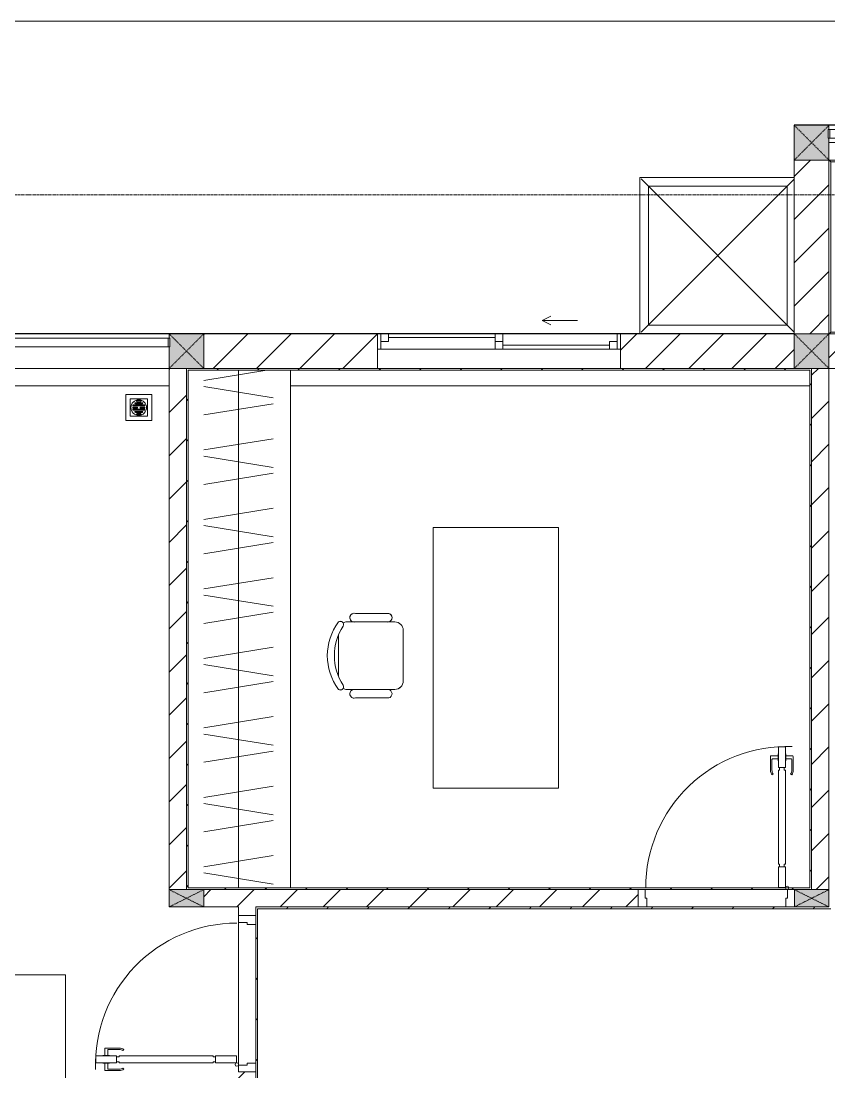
# Model space of a CAD drawing. Header units: millimetres. Extents: x -24439 to 198341, y -52871 to 149926.
# Drawn here: x 61400 to 66053, y 40287 to 46337 of the extents above; entities that cross this region are included whole.
import ezdxf

# ---------------------------------------------------------------- set-up
doc = ezdxf.new("R2010")
doc.units = ezdxf.units.MM
doc.linetypes.add('Dash', pattern=[6, 3, -3])
doc.linetypes.add('Grid Line', pattern=[22.225, 12.7, -3.175, 3.175, -3.175])
for name, color, linetype, lineweight in [('0-1', 7, 'Continuous', 5), ('A-DETL-GENF-1', 9, 'Continuous', 9), ('A-DOOR-1', 9, 'Continuous', 9), ('A-FLOR-1', 9, 'Continuous', 9), ('A-FLOR-HRAL', 11, 'Continuous', 9), ('A-FLOR-HRAL-1', 9, 'Continuous', 9), ('A-GLAZ', 151, 'Continuous', 9), ('A-WALL', 113, 'Continuous', 9), ('A-WALL-1', 253, 'Continuous', 18), ('A-WALL-2', 9, 'Continuous', 9), ('A-WALL-3', 113, 'Continuous', 18), ('A-WALL-PATT-1', 10, 'Continuous', 9), ('A-WALL-PATT-2', 9, 'Continuous', 9), ('A-WALL-PATT-3', 111, 'Continuous', 9), ('G-IMPT', 8, 'Continuous', 9), ('G-IMPT-1', 9, 'Continuous', 9), ('I-FURN', 30, 'Continuous', 9), ('I-FURN-1', 9, 'Continuous', 9), ('I-WALL-1', 253, 'Continuous', 18), ('M-EQPM', 50, 'Continuous', 9), ('S-COLS', 52, 'Continuous', 9), ('S-COLS-1', 254, 'Continuous', 5), ('S-COLS-2', 253, 'Continuous', 18), ('S-COLS-3', 9, 'Continuous', 9), ('S-COLS-4', 52, 'Continuous', 18), ('S-COLS-5', 52, 'Dash', 9), ('S-COLS-HDLN', 52, 'Dash', 9), ('S-COLS-HDLN-1', 9, 'Dash', 9), ('S-GRID-1', 1, 'Grid Line', 9)]:
    doc.layers.add(name, color=color, linetype=linetype, lineweight=lineweight)
pattern_1 = [(45, (0, 0), (-116.67262, 116.67262), [])]
pattern_2 = [(45, (0, 0), (-124.4508, 124.4508), [])]

# ---------------------------------------------------------------- blocks, each defined once
blk = doc.blocks.new('Railing - Railing-787517-TKCS_MB ĐỊNH VỊ CAO ĐỘ THIẾT KẾ')
at = {"layer": 'A-FLOR-HRAL-1'}
for p, q in [((46144.1, 36276.2), (43144.1, 36276.2)), ((43144.1, 36276.2), (43154.1, 36266.2)), ((43154.1, 36266.2), (46134.1, 36266.2)), ((43154.1, 35286.2), (43154.1, 36266.2)), ((46144.1, 36276.2), (46134.1, 36266.2)), ((46134.1, 36266.2), (46134.1, 35286.2)), ((43144.1, 35276.2), (43154.1, 35286.2)), ((43319.1, 35286.2), (43154.1, 35286.2)), ((43319.1, 35286.2), (43319.1, 35276.7)), ((45819.1, 35276.7), (45819.1, 35286.2)), ((46134.1, 35286.2), (45819.1, 35286.2)), ((46144.1, 35276.2), (46134.1, 35286.2))]:
    blk.add_line(p, q, dxfattribs=at)
blk = doc.blocks.new('DOOR_CW_01 CANH MO-PANEL KINH - DIW_01-900x2200-CỬA GỖ VÂN LAMINATE-553375-TKCS_MB ĐỊNH VỊ CAO ĐỘ THIẾT KẾ')
at = {"layer": 'A-DETL-GENF-1'}
for p, q in [((-397, -182), (-397, -62)), ((-397, -62), (-357, -62)), ((-357, -62), (-357, -182)), ((-357, -182), (-397, -182)), ((-397, -196), (-391, -196)), ((-397, -738), (-397, -196)), ((-391, -196), (-391, -182)), ((-391, -182), (-363, -182)), ((-363, -182), (-363, -196)), ((-357, -196), (-363, -196)), ((-357, -196), (-357, -738)), ((-433.9, -711.2), (-427.3, -715.8)), ((-320.1, -711.2), (-326.7, -715.8)), ((-442, -737), (-442, -816.5)), ((-434, -799.5), (-434, -737)), ((-397, -738), (-391, -738)), ((-357, -752), (-397, -752)), ((-397, -752), (-397, -872)), ((-391, -752), (-391, -738)), ((-363, -752), (-391, -752)), ((-357, -738), (-363, -738)), ((-363, -738), (-363, -752)), ((-357, -872), (-357, -752)), ((-320, -799.5), (-320, -737)), ((-312, -737), (-312, -816.5)), ((-399, -820.5), (-438, -820.5)), ((-399, -803.5), (-430, -803.5)), ((-399, -792.2), (-399, -831.8)), ((-397, -792.2), (-399, -792.2)), ((-399, -831.8), (-397, -831.8)), ((-397, -792.2), (-397, -831.8)), ((-357, -792.2), (-357, -831.8)), ((-357, -792.2), (-355, -792.2)), ((-355, -831.8), (-357, -831.8)), ((-355, -792.2), (-355, -831.8)), ((-355, -803.5), (-324, -803.5)), ((-355, -820.5), (-316, -820.5)), ((-397, -872), (-357, -872))]:
    blk.add_line(p, q, dxfattribs=at)
blk.add_circle((-407, -60), 10, dxfattribs=at)
for centre, radius, start, end in [((-407, -60), 814, 268, 0), ((-397, -737), 45, 145, 180), ((-397, -737), 37, 145, 180), ((-357, -737), 37, 0, 35), ((-357, -737), 45, 360, 35), ((-438, -816.5), 4, 180, 270), ((-430, -799.5), 4, 180, 270), ((-324, -799.5), 4, 270, 0), ((-316, -816.5), 4, 270, 0)]:
    blk.add_arc(centre, radius, start, end, dxfattribs=at)
at = {"layer": 'A-DOOR-1'}
for p, q in [((-450, -50), (-450, 50)), ((-450, 50), (-400, 50)), ((-400, 50), (-400, 0)), ((400, 0), (400, 50)), ((400, 50), (450, 50)), ((450, 50), (450, -50)), ((-410, -50), (-450, -50)), ((-410, 0), (-410, -50)), ((-400, 0), (-410, 0)), ((-407, -50), (-382, -50)), ((410, 0), (400, 0)), ((410, -50), (410, 0)), ((450, -50), (410, -50))]:
    blk.add_line(p, q, dxfattribs=at)
blk = doc.blocks.new('TU DO LV A - TU DO LV A-451134-TKCS_MB ĐỊNH VỊ CAO ĐỘ THIẾT KẾ')
at = {"layer": 'I-FURN'}
for p, q in [((10, 0), (2990, 0)), ((169, -101), (104.4, -499)), ((202.5, -101), (267.1, -499)), ((404.3, -101), (468.9, -499)), ((569, -101), (504.4, -499)), ((602.5, -101), (667.1, -499)), ((804.3, -101), (868.9, -499)), ((969, -101), (904.4, -499)), ((1002.5, -101), (1067.1, -499)), ((1204.3, -101), (1268.9, -499)), ((1369, -101), (1304.4, -499)), ((1402.5, -101), (1467.1, -499)), ((1604.3, -101), (1668.9, -499)), ((1769, -101), (1704.4, -499)), ((1802.5, -101), (1867.1, -499)), ((2004.3, -101), (2068.9, -499)), ((2169, -101), (2104.4, -499)), ((2202.5, -101), (2267.1, -499)), ((2404.3, -101), (2468.9, -499)), ((2569, -101), (2504.4, -499)), ((2602.5, -101), (2667.1, -499)), ((2804.3, -101), (2868.9, -499)), ((2969, -101), (2904.4, -499)), ((10, -136.3), (68.9, -499)), ((10, -300), (2990, -300))]:
    blk.add_line(p, q, dxfattribs=at)
at = {"layer": 'I-FURN-1'}
blk.add_line((10, 0), (2990, 0), dxfattribs=at)
blk = doc.blocks.new('BAN LV A - BAN LV A_dwg_ban hoc2-348006-TKCS_MB ĐỊNH VỊ CAO ĐỘ THIẾT KẾ')
at = {"layer": 'I-FURN'}
for p, q in [((145.8, 437.4), (-145.8, 437.4)), ((-194.4, 388.8), (-194.4, 113.4)), ((194.4, 113.4), (194.4, 388.8)), ((-243, 354.4), (-243, 162)), ((194.4, 351.4), (194.4, 150.8)), ((243.7, 162), (243.7, 354.4)), ((-120.5, 64.8), (120.5, 64.8))]:
    blk.add_line(p, q, dxfattribs=at)
at = {"layer": 'I-FURN', "flags": 128}
blk.add_lwpolyline([(-737.8, 610.5), (-737.8, 1330.5), (-154.9, 1330.5), (762.2, 1330.5), (762.2, 610.5)], close=True, dxfattribs=at)
at = {"layer": 'I-FURN'}
for centre, radius, start, end in [((-145.8, 388.8), 48.6, 90, 180), ((145.8, 388.8), 48.6, 360, 90), ((-218.7, 347.3), 25.3, 343.7398, 163.7398), ((219.4, 347.3), 25.3, 16.2602, 170.70537), ((-218.7, 154.9), 25.3, 163.7398, 16.2602), ((219.4, 154.9), 25.3, 189.29463, 16.2602), ((-180.2, 75.4), 17.8, 57.97259, 216.69006), ((-145.8, 113.4), 48.6, 180, 207.58444), ((0, 324), 324, 233.1301, 306.8699), ((0, 359.3), 318.2, 237.57575, 302.42425), ((180.2, 75.4), 17.8, 323.30994, 122.02741), ((145.8, 113.4), 48.6, 332.41556, 0)]:
    blk.add_arc(centre, radius, start, end, dxfattribs=at)
blk = doc.blocks.new('BAN LV A - BAN LV A_dwg-348005-TKCS_MB ĐỊNH VỊ CAO ĐỘ THIẾT KẾ')
at = {"extrusion": (0, 0, -1), "zscale": -1, "rotation": 180}
blk.add_blockref('BAN LV A - BAN LV A_dwg_ban hoc2-348006-TKCS_MB ĐỊNH VỊ CAO ĐỘ THIẾT KẾ', (-729, 1383.7), dxfattribs=at)
blk = doc.blocks.new('BAN LV A - BAN LV A-401069-TKCS_MB ĐỊNH VỊ CAO ĐỘ THIẾT KẾ')
at = {"layer": 'I-FURN-1'}
for p, q in [((-8.8, -53.2), (1491.2, -53.2)), ((-8.8, -773.2), (-8.8, -53.2)), ((1491.2, -53.2), (1491.2, -773.2)), ((1491.2, -773.2), (-8.8, -773.2)), ((583.2, -946.3), (874.8, -946.3)), ((534.6, -1029.3), (534.6, -994.9)), ((923.4, -994.9), (923.4, -1032.3)), ((486, -1221.7), (486, -1029.3)), ((972.7, -1029.3), (972.7, -1221.7)), ((534.6, -1270.3), (534.6, -1235.9)), ((923.4, -1232.9), (923.4, -1270.3))]:
    blk.add_line(p, q, dxfattribs=at)
for centre, radius, start, end in [((583.2, -994.9), 48.6, 90, 180), ((874.8, -994.9), 48.6, 0, 90), ((510.3, -1036.4), 25.3, 16.2602, 163.7398), ((948.4, -1036.4), 25.3, 16.2602, 170.70537), ((510.3, -1228.8), 25.3, 163.7398, 343.7398), ((583.2, -1270.3), 48.6, 180, 207.58444), ((874.8, -1270.3), 48.6, 332.41556, 0), ((948.4, -1228.8), 25.3, 189.29463, 16.2602), ((548.9, -1308.3), 17.8, 119.40397, 216.69006), ((729, -1059.7), 324, 233.1301, 306.8699), ((909.2, -1308.3), 17.8, 323.30994, 60.59603)]:
    blk.add_arc(centre, radius, start, end, dxfattribs=at)
at = {"extrusion": (0, 0, -1), "zscale": -1, "rotation": 180}
blk.add_blockref('BAN LV A - BAN LV A_dwg-348005-TKCS_MB ĐỊNH VỊ CAO ĐỘ THIẾT KẾ', (0, 0), dxfattribs=at)
blk = doc.blocks.new('MAY GIAT - MAY GIAT_dwg-V139-TKCS_MB ĐỊNH VỊ CAO ĐỘ THIẾT KẾ')
at = {"layer": 'G-IMPT-1'}
blk.add_line((315, 596.6), (5, 596.6), dxfattribs=at)
at = {"layer": 'G-IMPT-1', "flags": 128}
blk.add_lwpolyline([(5, 596.6), (5, 2.3), (605, 2.3), (605, 506.6)], dxfattribs=at)
blk = doc.blocks.new('MAY GIAT - MAY GIAT-V140-TKCS_MB ĐỊNH VỊ CAO ĐỘ THIẾT KẾ')
at = {"layer": 'I-FURN-1'}
for p, q in [((5, -2.3), (605, -2.3)), ((5, -596.6), (5, -2.3)), ((605, -2.3), (605, -506.6)), ((315, -596.6), (5, -596.6))]:
    blk.add_line(p, q, dxfattribs=at)
at = {"extrusion": (0, 0, -1), "zscale": -1, "rotation": 180}
blk.add_blockref('MAY GIAT - MAY GIAT_dwg-V139-TKCS_MB ĐỊNH VỊ CAO ĐỘ THIẾT KẾ', (0, 0), dxfattribs=at)
blk = doc.blocks.new('Railing - 50 x 10mm-457210-TKCS_MB ĐỊNH VỊ CAO ĐỘ THIẾT KẾ')
at = {"layer": 'A-FLOR-HRAL-1'}
for p, q in [((25, 5), (-25, 5)), ((-25, 5), (-25, -5)), ((25, -5), (25, 5)), ((-25, -5), (25, -5))]:
    blk.add_line(p, q, dxfattribs=at)
blk = doc.blocks.new('Railing - Railing-1033686-TKCS_MB ĐỊNH VỊ CAO ĐỘ THIẾT KẾ')
at = {"layer": 'A-FLOR-HRAL-1'}
for p, q in [((39337.5, 35251.3), (38294.1, 35251.3)), ((38294.1, 35201.3), (39337.5, 35201.3))]:
    blk.add_line(p, q, dxfattribs=at)
at = {"extrusion": (0, 0, -1), "zscale": -1, "rotation": 270}
for p in [(-38219.1, 35226.3), (-39344.1, 35226.3)]:
    blk.add_blockref('Railing - 50 x 10mm-457210-TKCS_MB ĐỊNH VỊ CAO ĐỘ THIẾT KẾ', p, dxfattribs=at)
blk = doc.blocks.new('G1_SOF - BO TRU - 100x200-746114-TKCS_MB ĐỊNH VỊ CAO ĐỘ THIẾT KẾ')
at = {"layer": 'S-COLS-3'}
blk.add_hatch(color=256, dxfattribs=at).paths.add_polyline_path([(-50, -98.4), (50, -98.4), (50, 100), (-50, 100)])
at = {"layer": 'S-COLS-2'}
for p, q in [((-50, 100), (50, 100)), ((-50, -98.4), (-50, 100)), ((50, 100), (50, -98.4))]:
    blk.add_line(p, q, dxfattribs=at)
at = {"layer": 'S-COLS-HDLN-1'}
for p, q in [((50, -100), (-50, 100)), ((-50, -100), (50, 100))]:
    blk.add_line(p, q, dxfattribs=at)
blk = doc.blocks.new('G1_SOF - BO TRU - 100x200-V62-TKCS_MB ĐỊNH VỊ CAO ĐỘ THIẾT KẾ')
at = {"layer": 'S-COLS-3'}
blk.add_hatch(color=256, dxfattribs=at).paths.add_polyline_path([(-50, -100), (50, -100), (50, 100), (-50, 100)])
at = {"layer": 'S-COLS-2'}
for p, q in [((-50, 100), (50, 100)), ((-50, -100), (-50, 100)), ((50, 100), (50, -100)), ((50, -100), (-50, -100))]:
    blk.add_line(p, q, dxfattribs=at)
at = {"layer": 'S-COLS-HDLN-1'}
for p, q in [((50, -100), (-50, 100)), ((-50, -100), (50, 100))]:
    blk.add_line(p, q, dxfattribs=at)
blk = doc.blocks.new('DOOR_CW_01 CANH MO-PANEL KINH - DIG_01-900x2200-CỬA NHÔM KÍNH-400868-TKCS_MB ĐỊNH VỊ CAO ĐỘ THIẾT KẾ')
at = {"layer": 'A-DETL-GENF-1'}
for p, q in [((-397, 872), (-357, 872)), ((-397, 752), (-397, 872)), ((-357, 872), (-357, 752)), ((-442, 737), (-442, 816.5)), ((-399, 820.5), (-438, 820.5)), ((-434, 799.5), (-434, 737)), ((-399, 803.5), (-430, 803.5)), ((-399, 831.8), (-397, 831.8)), ((-399, 792.2), (-399, 831.8)), ((-397, 792.2), (-399, 792.2)), ((-397, 792.2), (-397, 831.8)), ((-357, 792.2), (-357, 831.8)), ((-355, 831.8), (-357, 831.8)), ((-357, 792.2), (-355, 792.2)), ((-355, 792.2), (-355, 831.8)), ((-355, 820.5), (-316, 820.5)), ((-355, 803.5), (-324, 803.5)), ((-320, 799.5), (-320, 737)), ((-312, 737), (-312, 816.5)), ((-357, 752), (-397, 752)), ((-397, 738), (-391, 738)), ((-397, 738), (-397, 196)), ((-363, 752), (-391, 752)), ((-391, 752), (-391, 738)), ((-363, 738), (-363, 752)), ((-357, 738), (-363, 738)), ((-357, 196), (-357, 738)), ((-433.9, 711.2), (-427.3, 715.8)), ((-320.1, 711.2), (-326.7, 715.8)), ((-397, 196), (-391, 196)), ((-357, 182), (-397, 182)), ((-397, 182), (-397, 62)), ((-391, 196), (-391, 182)), ((-391, 182), (-363, 182)), ((-357, 196), (-363, 196)), ((-363, 182), (-363, 196)), ((-357, 62), (-357, 182)), ((-397, 62), (-357, 62))]:
    blk.add_line(p, q, dxfattribs=at)
blk.add_circle((-407, 60), 10, dxfattribs=at)
for centre, radius, start, end in [((-407, 60), 814, 360, 92), ((-438, 816.5), 4, 90, 180), ((-430, 799.5), 4, 90, 180), ((-324, 799.5), 4, 360, 90), ((-316, 816.5), 4, 0, 90), ((-397, 737), 45, 180, 215), ((-397, 737), 37, 180, 215), ((-357, 737), 37, 325, 0), ((-357, 737), 45, 325, 0)]:
    blk.add_arc(centre, radius, start, end, dxfattribs=at)
at = {"layer": 'A-DOOR-1'}
for p, q in [((-410, 50), (-450, 50)), ((-450, 50), (-450, -50)), ((-410, 0), (-410, 50)), ((-400, 0), (-410, 0)), ((-407, 50), (-382, 50)), ((-400, -50), (-400, 0)), ((410, 0), (400, 0)), ((400, 0), (400, -50)), ((450, 50), (410, 50)), ((410, 50), (410, 0)), ((450, -50), (450, 50)), ((-450, -50), (-400, -50)), ((400, -50), (450, -50))]:
    blk.add_line(p, q, dxfattribs=at)
blk = doc.blocks.new('NCV_TKTC_TANG 1_rvt-1-TKCS_MB ĐỊNH VỊ CAO ĐỘ THIẾT KẾ')
at = {"layer": 'A-WALL-PATT-1'}
h = blk.add_hatch(dxfattribs=at)
h.set_pattern_fill('FP_2', color=256, style=0, pattern_type=2)
h.set_pattern_definition(pattern_2)
h.paths.add_polyline_path([(62352.6, 41336.9), (62352.6, 44336.9), (62252.6, 44336.9), (62252.6, 41336.9)])
h = blk.add_hatch(dxfattribs=at)
h.set_pattern_fill('FP_2', color=256, style=0, pattern_type=2)
h.set_pattern_definition(pattern_2)
h.paths.add_polyline_path([(66052.6, 41336.9), (66052.6, 44336.9), (65952.6, 44336.9), (65952.6, 41336.9)])
h = blk.add_hatch(dxfattribs=at)
h.set_pattern_fill('FP_2', color=256, style=0, pattern_type=2)
h.set_pattern_definition(pattern_2)
h.paths.add_polyline_path([(62652.6, 41236.9), (64954.2, 41236.9), (64954.2, 41336.9), (62452.6, 41336.9), (62452.6, 41236.9)])
h = blk.add_hatch(dxfattribs=at)
h.set_pattern_fill('FP_2', color=256, style=0, pattern_type=2)
h.set_pattern_definition(pattern_2)
h.paths.add_polyline_path([(62702.6, 40236.9), (62752.6, 40236.9), (62752.6, 40286.9), (62652.6, 40286.9), (62652.6, 40236.9)])
h.paths.add_polyline_path([(62702.6, 41186.9), (62752.6, 41186.9), (62752.6, 41236.9), (62652.6, 41236.9), (62652.6, 41186.9)])
at = {"layer": 'A-WALL-PATT-2'}
h = blk.add_hatch(dxfattribs=at)
h.set_pattern_fill('FP_3', color=256, style=0, pattern_type=2)
h.set_pattern_definition(pattern_1)
h.paths.add_polyline_path([(62362.6, 41336.9), (62362.6, 44336.9), (62352.6, 44336.9), (62352.6, 41336.9)])
h = blk.add_hatch(dxfattribs=at)
h.set_pattern_fill('FP_3', color=256, style=0, pattern_type=2)
h.set_pattern_definition(pattern_1)
h.paths.add_polyline_path([(62362.6, 44326.9), (65952.6, 44326.9), (65952.6, 44336.9), (62362.6, 44336.9)])
h = blk.add_hatch(dxfattribs=at)
h.set_pattern_fill('FP_3', color=256, style=0, pattern_type=2)
h.set_pattern_definition(pattern_1)
h.paths.add_polyline_path([(65942.6, 41336.9), (65952.6, 41336.9), (65952.6, 44326.9), (65942.6, 44326.9), (65942.6, 41346.9)])
h = blk.add_hatch(dxfattribs=at)
h.set_pattern_fill('FP_3', color=256, style=0, pattern_type=2)
h.set_pattern_definition(pattern_1)
h.paths.add_polyline_path([(65877.3, 41336.9), (65942.6, 41336.9), (65942.6, 41346.9), (62362.6, 41346.9), (62362.6, 41336.9), (65854.2, 41336.9)])
h = blk.add_hatch(dxfattribs=at)
h.set_pattern_fill('FP_3', color=256, style=0, pattern_type=2)
h.set_pattern_definition(pattern_1)
h.paths.add_polyline_path([(62752.6, 41226.9), (66062.6, 41226.9), (66062.6, 41236.9), (62752.6, 41236.9)])
h = blk.add_hatch(dxfattribs=at)
h.set_pattern_fill('FP_3', color=256, style=0, pattern_type=2)
h.set_pattern_definition(pattern_1)
h.paths.add_polyline_path([(62752.6, 40246.9), (62762.6, 40246.9), (62762.6, 41226.9), (62752.6, 41226.9), (62752.6, 40286.9)])
at = {"layer": 'A-FLOR-1'}
blk.add_line((62652.6, 41146.9), (62652.6, 40326.9), dxfattribs=at)
at = {"layer": 'A-WALL-1'}
for p, q in [((62252.6, 44336.9), (62252.6, 41336.9)), ((62352.6, 44336.9), (62252.6, 44336.9)), ((62352.6, 41336.9), (62352.6, 44336.9)), ((66052.6, 44336.9), (65952.6, 44336.9)), ((65952.6, 44336.9), (65952.6, 41336.9)), ((66052.6, 41336.9), (66052.6, 44336.9)), ((64954.2, 41336.9), (62452.6, 41336.9)), ((62452.6, 41236.9), (62652.6, 41236.9)), ((62652.6, 41236.9), (62652.6, 41186.9)), ((62752.6, 41236.9), (64954.2, 41236.9)), ((62752.6, 41186.9), (62752.6, 41236.9))]:
    blk.add_line(p, q, dxfattribs=at)
at = {"layer": 'A-WALL-2'}
for p, q in [((61202.6, 44536.9), (62252.2, 44536.9)), ((62252.2, 44512), (62252.2, 44536.9)), ((62252.2, 44336.9), (62252.2, 44462)), ((62252.2, 44336.9), (61202.6, 44336.9)), ((62652.6, 40326.9), (62652.6, 41146.9))]:
    blk.add_line(p, q, dxfattribs=at)
at = {"layer": 'I-WALL-1'}
for p, q in [((62362.6, 44336.9), (62352.6, 44336.9)), ((62352.6, 44336.9), (62352.6, 41336.9)), ((65952.6, 44336.9), (62362.6, 44336.9)), ((62362.6, 41346.9), (62362.6, 44326.9)), ((62362.6, 44326.9), (65942.6, 44326.9)), ((65942.6, 44326.9), (65942.6, 41346.9)), ((65952.6, 44326.9), (65952.6, 44336.9)), ((65952.6, 41336.9), (65952.6, 44326.9)), ((66062.6, 44336.9), (66052.6, 44336.9)), ((66052.6, 44336.9), (66052.6, 41336.9)), ((65942.6, 41346.9), (62362.6, 41346.9)), ((62452.6, 41336.9), (64954.2, 41336.9)), ((64994.2, 41336.9), (65814.2, 41336.9)), ((64954.2, 41236.9), (62752.6, 41236.9)), ((62752.6, 41236.9), (62752.6, 41226.9)), ((62752.6, 41226.9), (62752.6, 41186.9)), ((62762.6, 41226.9), (66062.6, 41226.9)), ((62762.6, 40246.9), (62762.6, 41226.9)), ((65804.2, 41236.9), (65004.2, 41236.9)), ((62752.6, 41136.9), (62752.6, 40336.9)), ((62752.6, 40286.9), (62752.6, 40246.9))]:
    blk.add_line(p, q, dxfattribs=at)
at = {"layer": 'A-DOOR-1'}
for name, p, rotation in [('DOOR_CW_01 CANH MO-PANEL KINH - DIW_01-900x2200-CỬA GỖ VÂN LAMINATE-553375-TKCS_MB ĐỊNH VỊ CAO ĐỘ THIẾT KẾ', (65404.2, 41286.9), 180), ('DOOR_CW_01 CANH MO-PANEL KINH - DIG_01-900x2200-CỬA NHÔM KÍNH-400868-TKCS_MB ĐỊNH VỊ CAO ĐỘ THIẾT KẾ', (62702.6, 40736.9), 90.0000000000011)]:
    blk.add_blockref(name, p, dxfattribs=dict(at, rotation=rotation))
at = {"layer": 'A-FLOR-HRAL-1'}
for name in ['Railing - Railing-787517-TKCS_MB ĐỊNH VỊ CAO ĐỘ THIẾT KẾ', 'Railing - Railing-1033686-TKCS_MB ĐỊNH VỊ CAO ĐỘ THIẾT KẾ']:
    blk.add_blockref(name, (22908.5, 9260.7), dxfattribs=at)
at = {"layer": 'I-FURN-1'}
for name, p, rotation in [('TU DO LV A - TU DO LV A-451134-TKCS_MB ĐỊNH VỊ CAO ĐỘ THIẾT KẾ', (62952.6, 44336.9), 270.0000000000002), ('BAN LV A - BAN LV A-401069-TKCS_MB ĐỊNH VỊ CAO ĐỘ THIẾT KẾ', (64547.4, 43412.7), 270.0000000000005), ('MAY GIAT - MAY GIAT-V140-TKCS_MB ĐỊNH VỊ CAO ĐỘ THIẾT KẾ', (61659.2, 40851.9), 270.0000000000002)]:
    blk.add_blockref(name, p, dxfattribs=dict(at, rotation=rotation))
at = {"layer": 'S-COLS-3', "rotation": 270.0000000000007}
for name, p in [('G1_SOF - BO TRU - 100x200-V62-TKCS_MB ĐỊNH VỊ CAO ĐỘ THIẾT KẾ', (62352.6, 41286.9)), ('G1_SOF - BO TRU - 100x200-746114-TKCS_MB ĐỊNH VỊ CAO ĐỘ THIẾT KẾ', (65952.6, 41286.9))]:
    blk.add_blockref(name, p, dxfattribs=at)
blk = doc.blocks.new('1_FAMILY RVT - W01-WxH 1400x1400xmm-389822-TKCS_MB ĐỊNH VỊ CAO ĐỘ THIẾT KẾ')
at = {"layer": 'A-GLAZ'}
for p, q in [((248.4, 172.39), (299.2, 197.79)), ((248.4, 172.39), (299.2, 146.99)), ((248.4, 172.39), (451.6, 172.39)), ((-700, 96.19), (-700, -103.81)), ((700, 96.19), (-700, 96.19)), ((-700, 96.19), (-636.5, 96.19)), ((-680.95, 96.19), (-680.95, 7.29)), ((-636.5, 96.19), (-22.225, 96.19)), ((-636.5, 96.19), (-636.5, 51.74)), ((-636.5, 73.965), (-22.225, 73.965)), ((-22.225, 7.29), (-22.225, 96.19)), ((-22.225, 96.19), (22.225, 96.19)), ((22.225, 96.19), (680.95, 96.19)), ((22.225, 96.19), (22.225, 7.29)), ((680.95, 96.19), (700, 96.19)), ((680.95, 96.19), (680.95, 7.29)), ((700, -103.81), (700, 96.19)), ((-700, 7.29), (-680.95, 7.29)), ((-636.5, 51.74), (-680.95, 51.74)), ((-680.95, 7.29), (-22.225, 7.29)), ((22.225, 51.74), (-22.225, 51.74)), ((-22.225, 7.29), (22.225, 7.29)), ((22.225, 29.515), (636.5, 29.515)), ((22.225, 7.29), (636.5, 7.29)), ((636.5, 51.74), (636.5, 7.29)), ((680.95, 51.74), (636.5, 51.74)), ((636.5, 7.29), (700, 7.29)), ((-700, -103.81), (700, -103.81))]:
    blk.add_line(p, q, dxfattribs=at)
blk = doc.blocks.new('Railing - 50 x 10mm-1251311-TKCS_MB ĐỊNH VỊ CAO ĐỘ THIẾT KẾ')
at = {"layer": 'A-FLOR-HRAL'}
for p, q in [((25, 5), (-25, 5)), ((-25, 5), (-25, -5)), ((25, -5), (25, 5)), ((-25, -5), (25, -5))]:
    blk.add_line(p, q, dxfattribs=at)
blk = doc.blocks.new('Railing - Railing-1601271-TKCS_MB ĐỊNH VỊ CAO ĐỘ THIẾT KẾ')
at = {"layer": 'A-FLOR-HRAL'}
for p, q in [((69047.6, 45712.4), (66057.6, 45712.4)), ((66057.6, 45662.4), (69047.6, 45662.4))]:
    blk.add_line(p, q, dxfattribs=at)
at = {"rotation": 90}
for p in [(66052.6, 45687.4), (69052.6, 45687.4)]:
    blk.add_blockref('Railing - 50 x 10mm-1251311-TKCS_MB ĐỊNH VỊ CAO ĐỘ THIẾT KẾ', p, dxfattribs=at)
blk = doc.blocks.new('TKTC_XREF_251221_MB TANG 1 - TKTC_XREF_260130_MB TANG 1_dwg_THU NUOC - THU NUOC-444531-TKCS_MB TẦNG 1-4202124-TKCS_MB ĐỊNH VỊ CAO ĐỘ THIẾT KẾ')
at = {"layer": 'M-EQPM'}
for p, q in [((-23.3, 10.8), (40.9, 10.8)), ((40.9, 4.8), (-23.3, 4.8)), ((-11, 23.3), (28.5, 23.3)), ((28.5, 17.3), (-11, 17.3)), ((-1.1, 35.6), (18.5, 35.6)), ((18.5, 29.6), (-1.1, 29.6)), ((-23.3, -13.6), (40.9, -13.6)), ((40.9, -19.6), (-23.3, -19.6)), ((-11, -26.1), (28.5, -26.1)), ((28.5, -32.1), (-11, -32.1)), ((-1.1, -38.5), (18.5, -38.5)), ((18.5, -44.5), (-1.1, -44.5))]:
    blk.add_line(p, q, dxfattribs=at)
at = {"layer": 'M-EQPM', "flags": 128}
for points in [[(83.7, -79.4), (83.7, 70.6), (-66.3, 70.6), (-66.3, -79.4)], [(58.7, -54.4), (58.7, 45.6), (-41.3, 45.6), (-41.3, -54.4)]]:
    blk.add_lwpolyline(points, close=True, dxfattribs=at)
for points in [[(-23.3, -1.2), (0.7, -1.2), (0.7, -7.2), (-23.3, -7.2)], [(40.9, -7.2), (16.7, -7.2), (16.7, -1.2), (40.9, -1.2)]]:
    blk.add_lwpolyline(points, dxfattribs=at)
at = {"layer": 'M-EQPM'}
for centre, radius, start, end in [((8.7, -4.4), 45, 360, 180), ((8.7, -4.4), 45, 360, 180), ((-23.3, 7.8), 3, 90, 270), ((-11, 20.3), 3, 90, 270), ((-1.1, 32.6), 3, 90, 270), ((18.5, 32.6), 3, 270, 90), ((28.5, 20.3), 3, 270, 90), ((40.9, 7.8), 3, 270, 90), ((8.7, -4.4), 45, 180, 360), ((8.7, -4.4), 45, 180, 360), ((-23.3, -4.2), 3, 90, 270), ((-23.3, -16.6), 3, 90, 270), ((-11, -29.1), 3, 90, 270), ((-1.1, -41.5), 3, 90, 270), ((18.5, -41.5), 3, 270, 90), ((28.5, -29.1), 3, 270, 90), ((40.9, -4.2), 3, 270, 90), ((40.9, -16.6), 3, 270, 90)]:
    blk.add_arc(centre, radius, start, end, dxfattribs=at)
blk = doc.blocks.new('TKTC_XREF_251221_MB TANG 1 - TKTC_XREF_260130_MB TANG 1_dwg-4202109-TKCS_MB ĐỊNH VỊ CAO ĐỘ THIẾT KẾ')
at = {"layer": 'G-IMPT'}
blk.add_line((-130699.1, -355607.7), (-137299.1, -355607.7), dxfattribs=at)
at = {"layer": 'G-IMPT', "flags": 128}
blk.add_lwpolyline([(-137299.1, -356807.7), (-142024.1, -356807.7), (-142024.1, -355811.3)], dxfattribs=at)
at = {"extrusion": (0, 0, -1), "zscale": -1}
blk.add_blockref('TKTC_XREF_251221_MB TANG 1 - TKTC_XREF_260130_MB TANG 1_dwg_THU NUOC - THU NUOC-444531-TKCS_MB TẦNG 1-4202124-TKCS_MB ĐỊNH VỊ CAO ĐỘ THIẾT KẾ', (141064.8, -357230.3), dxfattribs=at)
blk = doc.blocks.new('TKTC_XREF_251221_MB TANG 1 - TKTC_XREF_251221_MB TANG 1-2038492-TKCS_MB ĐỊNH VỊ CAO ĐỘ THIẾT KẾ')
blk.add_blockref('TKTC_XREF_251221_MB TANG 1 - TKTC_XREF_260130_MB TANG 1_dwg-4202109-TKCS_MB ĐỊNH VỊ CAO ĐỘ THIẾT KẾ', (169499.1, 384109.7))
blk = doc.blocks.new('TKTC_NAP THAM BE NUOC NGAM_260130 - TKTC_XREF_260130_NAP THAM BE NUOC NGAM_dwg-4013458-TKCS_MB ĐỊNH VỊ CAO ĐỘ THIẾT KẾ')
at = {"layer": 'G-IMPT'}
for p, q in [((-138190.8, 141006.3), (-137309.1, 140124.7)), ((-137309.1, 141004.7), (-138190.8, 140123)), ((-141959.1, 139814.7), (-140909.1, 139814.7)), ((-140209.1, 139814.7), (-137219.1, 139814.7))]:
    blk.add_line(p, q, dxfattribs=at)
at = {"layer": 'G-IMPT', "flags": 128}
blk.add_lwpolyline([(-137309.1, 141014.7), (-138199.1, 141014.7), (-138199.1, 140114.7)], dxfattribs=at)
blk.add_lwpolyline([(-138149.1, 140164.7), (-137349.1, 140164.7), (-137349.1, 140964.7), (-138149.1, 140964.7)], close=True, dxfattribs=at)
blk = doc.blocks.new('TKTC_NAP THAM BE NUOC NGAM_260130 - NẮP THĂM BỂ NƯỚC NGẦM-2336355-TKCS_MB ĐỊNH VỊ CAO ĐỘ THIẾT KẾ')
blk.add_blockref('TKTC_NAP THAM BE NUOC NGAM_260130 - TKTC_XREF_260130_NAP THAM BE NUOC NGAM_dwg-4013458-TKCS_MB ĐỊNH VỊ CAO ĐỘ THIẾT KẾ', (150009, -139814.7))
blk = doc.blocks.new('G1_SOF - BO TRU - 200x200-3050151-TKCS_MB ĐỊNH VỊ CAO ĐỘ THIẾT KẾ')
at = {"layer": 'S-COLS-HDLN'}
for p, q in [((-100, 100), (100, -100)), ((100, 100), (-100, -100))]:
    blk.add_line(p, q, dxfattribs=at)

msp = doc.modelspace()

# ---------------------------------------------------------------- hatches: boundary and pattern name
at = {"layer": 'A-WALL-PATT-3'}
h = msp.add_hatch(dxfattribs=at)
h.set_pattern_fill('FP_1', color=256, style=0, pattern_type=2)
h.set_pattern_definition(pattern_2)
h.paths.add_polyline_path([(66052.6, 44537.4), (66052.6, 45536.9), (65852.6, 45536.9), (65852.6, 44537.4), (65877.3, 44537.4)])
h = msp.add_hatch(dxfattribs=at)
h.set_pattern_fill('FP_1', color=256, style=0, pattern_type=2)
h.set_pattern_definition(pattern_2)
h.paths.add_polyline_path([(64852.6, 44337.4), (65852.6, 44337.4), (65852.6, 44536.9), (64852.6, 44536.9), (64852.6, 44478.2)])
h.paths.add_polyline_path([(62452.6, 44337.4), (63452.6, 44337.4), (63452.6, 44536.9), (62452.6, 44536.9)])
h = msp.add_hatch(dxfattribs=at)
h.set_pattern_fill('FP_1', color=256, style=0, pattern_type=2)
h.set_pattern_definition(pattern_2)
h.paths.add_polyline_path([(66052.6, 44337.4), (66227.6, 44337.4), (66227.6, 44537.4), (66052.6, 44536.9), (66052.6, 44437.4)])
h.paths.add_polyline_path([(68903.4, 44337.4), (68977.6, 44337.4), (68977.6, 44537.4), (68727.6, 44537.4), (68727.6, 44337.4)])
at = {"layer": 'S-COLS-1'}
for points in [[(65852.6, 45536.9), (66052.6, 45536.9), (66052.6, 45662.4), (66047.6, 45662.4), (66047.6, 45712.4), (66052.6, 45712.4), (66052.6, 45736.9), (65852.6, 45736.9)], [(62452.6, 44336.9), (62452.6, 44536.9), (62252.6, 44536.9), (62252.6, 44512), (62257.6, 44512), (62257.6, 44462), (62252.6, 44462), (62252.6, 44336.9)], [(65877.3, 44336.9), (66052.6, 44337.4), (66052.6, 44536.9), (65852.6, 44536.9), (65852.6, 44336.9)]]:
    msp.add_hatch(color=256, dxfattribs=at).paths.add_polyline_path(points)

# ---------------------------------------------------------------- linework, layer by layer
at = {"layer": 'A-WALL'}
for p, q in [((75827.6, 46337.4), (55452.6, 46337.4)), ((65852.6, 45736.9), (66052.6, 45736.9)), ((66052.6, 45737.4), (69052.6, 45737.4)), ((69052.6, 45637.4), (66052.6, 45637.4)), ((66052.6, 45536.9), (65852.6, 45536.9)), ((62252.6, 44537.4), (63452.6, 44537.4)), ((62252.6, 44536.9), (62252.6, 44537.4)), ((62452.6, 44536.9), (62452.6, 44337.4)), ((64852.6, 44537.4), (65852.6, 44537.4)), ((65852.6, 44337.4), (65852.6, 44536.9)), ((65852.6, 44536.9), (66052.6, 44536.9)), ((66052.6, 44536.9), (66052.6, 44337.4))]:
    msp.add_line(p, q, dxfattribs=at)
at = {"layer": 'A-WALL-3'}
for p, q in [((66052.6, 45737.4), (65852.6, 45737.4)), ((65852.6, 45737.4), (65852.6, 45736.9)), ((66052.6, 45736.9), (66052.6, 45737.4)), ((65852.6, 45536.9), (65852.6, 44536.9)), ((66052.6, 44537.4), (66052.6, 45536.9)), ((63452.6, 44536.9), (62452.6, 44536.9)), ((65852.6, 44536.9), (64852.6, 44536.9)), ((66227.6, 44537.4), (66052.6, 44537.4)), ((62452.6, 44337.4), (63452.6, 44337.4)), ((64852.6, 44337.4), (65852.6, 44337.4)), ((66052.6, 44337.4), (66227.6, 44337.4))]:
    msp.add_line(p, q, dxfattribs=at)
at = {"layer": 'S-COLS'}
for p, q in [((66052.6, 45736.9), (65852.6, 45736.9)), ((65852.6, 45536.9), (66052.6, 45536.9)), ((62452.6, 44337.4), (62452.6, 44536.9)), ((66052.6, 44536.9), (65852.6, 44536.9)), ((65852.6, 44536.9), (65852.6, 44337.4)), ((66052.6, 44337.4), (66052.6, 44536.9))]:
    msp.add_line(p, q, dxfattribs=at)
at = {"layer": 'S-COLS-4'}
for p, q in [((65852.6, 45736.9), (65852.6, 45536.9)), ((66052.6, 45712.4), (66052.6, 45736.9)), ((66052.6, 45536.9), (66052.6, 45662.4)), ((62452.6, 44536.9), (62252.6, 44536.9)), ((62252.6, 44536.9), (62252.6, 44512)), ((62252.6, 44462), (62252.6, 44336.9)), ((62252.6, 44336.9), (62452.6, 44336.9)), ((62452.6, 44336.9), (62452.6, 44337.4)), ((65852.6, 44337.4), (65852.6, 44336.9)), ((65852.6, 44336.9), (66052.6, 44336.9)), ((66052.6, 44336.9), (66052.6, 44337.4))]:
    msp.add_line(p, q, dxfattribs=at)
at = {"layer": 'S-GRID-1'}
for p, q in [((128757.8, 45336.9), (32145.8, 45336.9)), ((131551.8, 44536.9), (29351.8, 44536.9))]:
    msp.add_line(p, q, dxfattribs=at)

# ---------------------------------------------------------------- block references
at = {"layer": '0-1'}
msp.add_blockref('NCV_TKTC_TANG 1_rvt-1-TKCS_MB ĐỊNH VỊ CAO ĐỘ THIẾT KẾ', (0, 0), dxfattribs=at)
at = {"layer": 'A-FLOR-HRAL'}
msp.add_blockref('Railing - Railing-1601271-TKCS_MB ĐỊNH VỊ CAO ĐỘ THIẾT KẾ', (0, 0), dxfattribs=at)
at = {"layer": 'A-GLAZ'}
msp.add_blockref('1_FAMILY RVT - W01-WxH 1400x1400xmm-389822-TKCS_MB ĐỊNH VỊ CAO ĐỘ THIẾT KẾ', (64152.6, 44441.2), dxfattribs=at)
at = {"layer": 'M-EQPM'}
for name, p in [('TKTC_XREF_251221_MB TANG 1 - TKTC_XREF_251221_MB TANG 1-2038492-TKCS_MB ĐỊNH VỊ CAO ĐỘ THIẾT KẾ', (33652.6, 17236.9)), ('TKTC_NAP THAM BE NUOC NGAM_260130 - NẮP THĂM BỂ NƯỚC NGẦM-2336355-TKCS_MB ĐỊNH VỊ CAO ĐỘ THIẾT KẾ', (53152.6, 44236.9))]:
    msp.add_blockref(name, p, dxfattribs=at)
at = {"layer": 'S-COLS-5'}
for p in [(65952.6, 45636.9), (62352.6, 44436.9), (65952.6, 44436.9)]:
    msp.add_blockref('G1_SOF - BO TRU - 200x200-3050151-TKCS_MB ĐỊNH VỊ CAO ĐỘ THIẾT KẾ', p, dxfattribs=at)

doc.saveas('drawing.dxf')
